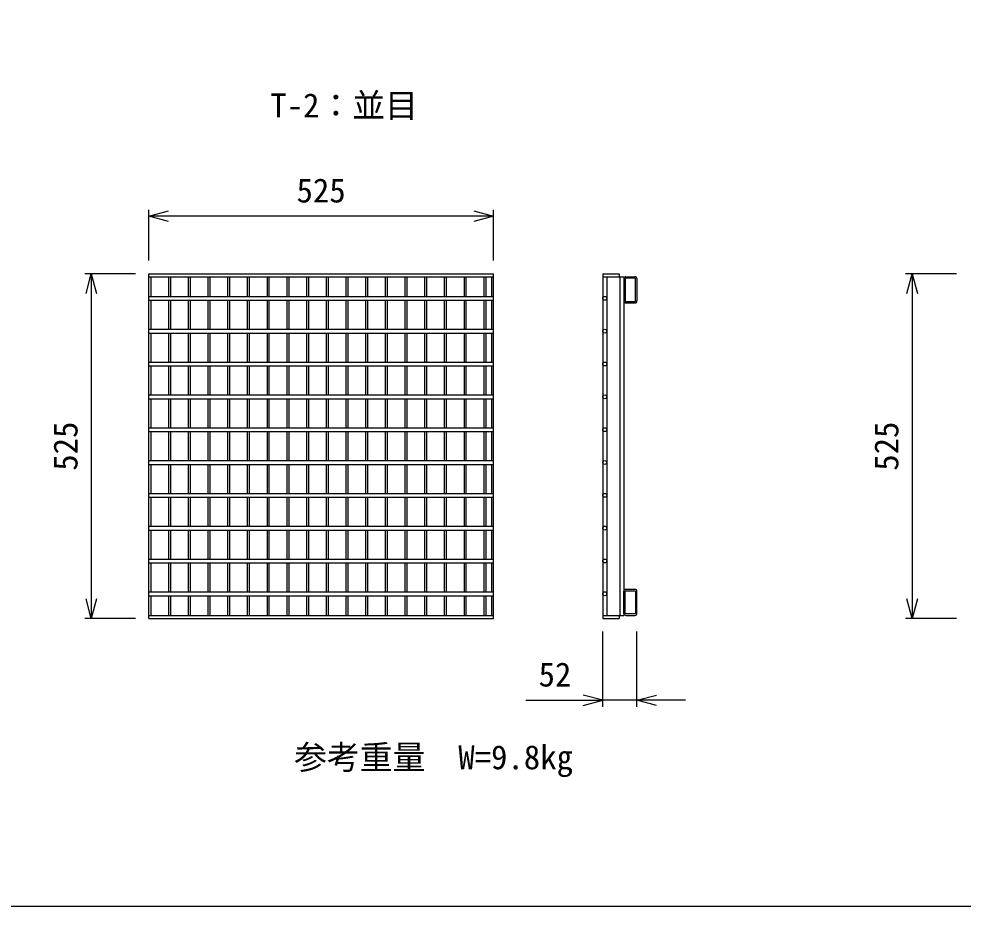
# Model space of a CAD drawing. Units: millimetres, scale not verified. Extents: x -10500 to 10500, y -7425 to 7425.
# Drawn here: x 288 to 1726, y 548 to 1899 of the extents above; entities that cross this region are included whole.
import ezdxf
from ezdxf.enums import TextEntityAlignment as Align

# ---------------------------------------------------------------- set-up
doc = ezdxf.new("R2010")
doc.units = ezdxf.units.MM
doc.header["$LTSCALE"] = 25
for name, color, linetype, lineweight in [('0-1_DIM', 7, 'Continuous', 25), ('0-3_HATCH', 6, 'Continuous', 25), ('0-7_TXT', 7, 'Continuous', 25)]:
    doc.layers.add(name, color=color, linetype=linetype, lineweight=lineweight)
doc.styles.add('ＭＳ ゴシック', font='')
doc.styles.get('ＭＳ ゴシック').set_extended_font_data('MS Gothic')

msp = doc.modelspace()

# ---------------------------------------------------------------- linework, layer by layer
at = {"layer": '0-1_DIM'}
for p, q in [((485.64, 1530.76), (485.64, 1608.26)), ((1010.64, 1598.26), (485.64, 1598.26)), ((1010.64, 1530.76), (1010.64, 1608.26)), ((465.64, 1510.76), (388.14, 1510.76)), ((398.14, 1510.76), (398.14, 985.76)), ((1715.64, 1510.76), (1638.14, 1510.76)), ((1648.14, 1510.76), (1648.14, 985.76)), ((465.64, 985.76), (388.14, 985.76)), ((1715.64, 985.76), (1638.14, 985.76)), ((1176.96, 851.04), (1176.96, 965.76)), ((1228.96, 851.04), (1228.96, 965.76)), ((1059.7, 861.04), (1176.96, 861.04)), ((1228.96, 861.04), (1176.96, 861.04)), ((1302.92, 861.04), (1228.96, 861.04))]:
    msp.add_line(p, q, dxfattribs=at)
for points in [[(515.64, 1590.22), (485.64, 1598.26), (515.64, 1606.3)], [(980.64, 1606.3), (1010.64, 1598.26), (980.64, 1590.22)], [(390.1, 1480.76), (398.14, 1510.76), (406.18, 1480.76)], [(1640.1, 1480.76), (1648.14, 1510.76), (1656.18, 1480.76)], [(406.18, 1015.76), (398.14, 985.76), (390.1, 1015.76)], [(1656.18, 1015.76), (1648.14, 985.76), (1640.1, 1015.76)], [(1146.96, 853), (1176.96, 861.04), (1146.96, 869.08)], [(1258.96, 853), (1228.96, 861.04), (1258.96, 869.08)]]:
    msp.add_lwpolyline(points, dxfattribs=at)
at = {"layer": '0-3_HATCH'}
for p, q in [((485.64, 1510.76), (1010.64, 1510.76)), ((485.64, 985.76), (485.64, 1510.76)), ((1010.64, 985.76), (1010.64, 1510.76)), ((1176.96, 1510.76), (1176.96, 985.76)), ((1176.96, 1510.76), (1201.96, 1510.76)), ((1201.96, 1510.76), (1201.96, 1506.26)), ((485.64, 1506.26), (1010.64, 1506.26)), ((488.64, 1506.26), (488.64, 1476.26)), ((515.64, 1506.26), (515.64, 1476.26)), ((518.64, 1506.26), (518.64, 1476.26)), ((545.64, 1506.26), (545.64, 1476.26)), ((548.64, 1506.26), (548.64, 1476.26)), ((575.64, 1506.26), (575.64, 1476.26)), ((578.64, 1506.26), (578.64, 1476.26)), ((605.64, 1506.26), (605.64, 1476.26)), ((608.64, 1506.26), (608.64, 1476.26)), ((635.64, 1506.26), (635.64, 1476.26)), ((638.64, 1506.26), (638.64, 1476.26)), ((665.64, 1506.26), (665.64, 1476.26)), ((668.64, 1506.26), (668.64, 1476.26)), ((695.64, 1506.26), (695.64, 1476.26)), ((698.64, 1506.26), (698.64, 1476.26)), ((725.64, 1506.26), (725.64, 1476.26)), ((728.64, 1506.26), (728.64, 1476.26)), ((755.64, 1506.26), (755.64, 1476.26)), ((758.64, 1506.26), (758.64, 1476.26)), ((785.64, 1506.26), (785.64, 1476.26)), ((788.64, 1506.26), (788.64, 1476.26)), ((815.64, 1506.26), (815.64, 1476.26)), ((818.64, 1506.26), (818.64, 1476.26)), ((845.64, 1506.26), (845.64, 1476.26)), ((848.64, 1506.26), (848.64, 1476.26)), ((875.64, 1506.26), (875.64, 1476.26)), ((878.64, 1506.26), (878.64, 1476.26)), ((905.64, 1506.26), (905.64, 1476.26)), ((908.64, 1506.26), (908.64, 1476.26)), ((935.64, 1506.26), (935.64, 1476.26)), ((938.64, 1506.26), (938.64, 1476.26)), ((965.64, 1506.26), (965.64, 1476.26)), ((968.64, 1506.26), (968.64, 1476.26)), ((995.64, 1506.26), (995.64, 1476.26)), ((998.64, 1506.26), (998.64, 1476.26)), ((1007.64, 1506.26), (1007.64, 1476.26)), ((1176.96, 1506.26), (1208.96, 1506.26)), ((1182.96, 1506.26), (1182.96, 990.26)), ((1202.96, 1506.26), (1202.96, 990.26)), ((1208.96, 1506.26), (1208.96, 990.26)), ((1208.96, 1503.26), (1208.96, 1469.26)), ((1211.96, 1506.26), (1225.96, 1506.26)), ((1228.96, 1503.26), (1228.96, 1469.26)), ((485.64, 1476.26), (1010.64, 1476.26)), ((485.64, 1470.26), (1010.64, 1470.26)), ((488.64, 1470.26), (488.64, 1426.26)), ((515.64, 1470.26), (515.64, 1426.26)), ((518.64, 1470.26), (518.64, 1426.26)), ((545.64, 1470.26), (545.64, 1426.26)), ((548.64, 1470.26), (548.64, 1426.26)), ((575.64, 1470.26), (575.64, 1426.26)), ((578.64, 1470.26), (578.64, 1426.26)), ((605.64, 1470.26), (605.64, 1426.26)), ((608.64, 1470.26), (608.64, 1426.26)), ((635.64, 1470.26), (635.64, 1426.26)), ((638.64, 1470.26), (638.64, 1426.26)), ((665.64, 1470.26), (665.64, 1426.26)), ((668.64, 1470.26), (668.64, 1426.26)), ((695.64, 1470.26), (695.64, 1426.26)), ((698.64, 1470.26), (698.64, 1426.26)), ((725.64, 1470.26), (725.64, 1426.26)), ((728.64, 1470.26), (728.64, 1426.26)), ((755.64, 1470.26), (755.64, 1426.26)), ((758.64, 1470.26), (758.64, 1426.26)), ((785.64, 1470.26), (785.64, 1426.26)), ((788.64, 1470.26), (788.64, 1426.26)), ((815.64, 1470.26), (815.64, 1426.26)), ((818.64, 1470.26), (818.64, 1426.26)), ((845.64, 1470.26), (845.64, 1426.26)), ((848.64, 1470.26), (848.64, 1426.26)), ((875.64, 1470.26), (875.64, 1426.26)), ((878.64, 1470.26), (878.64, 1426.26)), ((905.64, 1470.26), (905.64, 1426.26)), ((908.64, 1470.26), (908.64, 1426.26)), ((935.64, 1470.26), (935.64, 1426.26)), ((938.64, 1470.26), (938.64, 1426.26)), ((965.64, 1470.26), (965.64, 1426.26)), ((968.64, 1470.26), (968.64, 1426.26)), ((995.64, 1470.26), (995.64, 1426.26)), ((998.64, 1470.26), (998.64, 1426.26)), ((1007.64, 1470.26), (1007.64, 1426.26)), ((1211.96, 1466.26), (1225.96, 1466.26)), ((485.64, 1426.26), (1010.64, 1426.26)), ((485.64, 1420.26), (1010.64, 1420.26)), ((488.64, 1420.26), (488.64, 1376.26)), ((515.64, 1420.26), (515.64, 1376.26)), ((518.64, 1420.26), (518.64, 1376.26)), ((545.64, 1420.26), (545.64, 1376.26)), ((548.64, 1420.26), (548.64, 1376.26)), ((575.64, 1420.26), (575.64, 1376.26)), ((578.64, 1420.26), (578.64, 1376.26)), ((605.64, 1420.26), (605.64, 1376.26)), ((608.64, 1420.26), (608.64, 1376.26)), ((635.64, 1420.26), (635.64, 1376.26)), ((638.64, 1420.26), (638.64, 1376.26)), ((665.64, 1420.26), (665.64, 1376.26)), ((668.64, 1420.26), (668.64, 1376.26)), ((695.64, 1420.26), (695.64, 1376.26)), ((698.64, 1420.26), (698.64, 1376.26)), ((725.64, 1420.26), (725.64, 1376.26)), ((728.64, 1420.26), (728.64, 1376.26)), ((755.64, 1420.26), (755.64, 1376.26)), ((758.64, 1420.26), (758.64, 1376.26)), ((785.64, 1420.26), (785.64, 1376.26)), ((788.64, 1420.26), (788.64, 1376.26)), ((815.64, 1420.26), (815.64, 1376.26)), ((818.64, 1420.26), (818.64, 1376.26)), ((845.64, 1420.26), (845.64, 1376.26)), ((848.64, 1420.26), (848.64, 1376.26)), ((875.64, 1420.26), (875.64, 1376.26)), ((878.64, 1420.26), (878.64, 1376.26)), ((905.64, 1420.26), (905.64, 1376.26)), ((908.64, 1420.26), (908.64, 1376.26)), ((935.64, 1420.26), (935.64, 1376.26)), ((938.64, 1420.26), (938.64, 1376.26)), ((965.64, 1420.26), (965.64, 1376.26)), ((968.64, 1420.26), (968.64, 1376.26)), ((995.64, 1420.26), (995.64, 1376.26)), ((998.64, 1420.26), (998.64, 1376.26)), ((1007.64, 1420.26), (1007.64, 1376.26)), ((485.64, 1376.26), (1010.64, 1376.26)), ((485.64, 1370.26), (1010.64, 1370.26)), ((488.64, 1370.26), (488.64, 1326.26)), ((515.64, 1370.26), (515.64, 1326.26)), ((518.64, 1370.26), (518.64, 1326.26)), ((545.64, 1370.26), (545.64, 1326.26)), ((548.64, 1370.26), (548.64, 1326.26)), ((575.64, 1370.26), (575.64, 1326.26)), ((578.64, 1370.26), (578.64, 1326.26)), ((605.64, 1370.26), (605.64, 1326.26)), ((608.64, 1370.26), (608.64, 1326.26)), ((635.64, 1370.26), (635.64, 1326.26)), ((638.64, 1370.26), (638.64, 1326.26)), ((665.64, 1370.26), (665.64, 1326.26)), ((668.64, 1370.26), (668.64, 1326.26)), ((695.64, 1370.26), (695.64, 1326.26)), ((698.64, 1370.26), (698.64, 1326.26)), ((725.64, 1370.26), (725.64, 1326.26)), ((728.64, 1370.26), (728.64, 1326.26)), ((755.64, 1370.26), (755.64, 1326.26)), ((758.64, 1370.26), (758.64, 1326.26)), ((785.64, 1370.26), (785.64, 1326.26)), ((788.64, 1370.26), (788.64, 1326.26)), ((815.64, 1370.26), (815.64, 1326.26)), ((818.64, 1370.26), (818.64, 1326.26)), ((845.64, 1370.26), (845.64, 1326.26)), ((848.64, 1370.26), (848.64, 1326.26)), ((875.64, 1370.26), (875.64, 1326.26)), ((878.64, 1370.26), (878.64, 1326.26)), ((905.64, 1370.26), (905.64, 1326.26)), ((908.64, 1370.26), (908.64, 1326.26)), ((935.64, 1370.26), (935.64, 1326.26)), ((938.64, 1370.26), (938.64, 1326.26)), ((965.64, 1370.26), (965.64, 1326.26)), ((968.64, 1370.26), (968.64, 1326.26)), ((995.64, 1370.26), (995.64, 1326.26)), ((998.64, 1370.26), (998.64, 1326.26)), ((1007.64, 1370.26), (1007.64, 1326.26)), ((485.64, 1326.26), (1010.64, 1326.26)), ((485.64, 1320.26), (1010.64, 1320.26)), ((488.64, 1320.26), (488.64, 1276.26)), ((515.64, 1320.26), (515.64, 1276.26)), ((518.64, 1320.26), (518.64, 1276.26)), ((545.64, 1320.26), (545.64, 1276.26)), ((548.64, 1320.26), (548.64, 1276.26)), ((575.64, 1320.26), (575.64, 1276.26)), ((578.64, 1320.26), (578.64, 1276.26)), ((605.64, 1320.26), (605.64, 1276.26)), ((608.64, 1320.26), (608.64, 1276.26)), ((635.64, 1320.26), (635.64, 1276.26)), ((638.64, 1320.26), (638.64, 1276.26)), ((665.64, 1320.26), (665.64, 1276.26)), ((668.64, 1320.26), (668.64, 1276.26)), ((695.64, 1320.26), (695.64, 1276.26)), ((698.64, 1320.26), (698.64, 1276.26)), ((725.64, 1320.26), (725.64, 1276.26)), ((728.64, 1320.26), (728.64, 1276.26)), ((755.64, 1320.26), (755.64, 1276.26)), ((758.64, 1320.26), (758.64, 1276.26)), ((785.64, 1320.26), (785.64, 1276.26)), ((788.64, 1320.26), (788.64, 1276.26)), ((815.64, 1320.26), (815.64, 1276.26)), ((818.64, 1320.26), (818.64, 1276.26)), ((845.64, 1320.26), (845.64, 1276.26)), ((848.64, 1320.26), (848.64, 1276.26)), ((875.64, 1320.26), (875.64, 1276.26)), ((878.64, 1320.26), (878.64, 1276.26)), ((905.64, 1320.26), (905.64, 1276.26)), ((908.64, 1320.26), (908.64, 1276.26)), ((935.64, 1320.26), (935.64, 1276.26)), ((938.64, 1320.26), (938.64, 1276.26)), ((965.64, 1320.26), (965.64, 1276.26)), ((968.64, 1320.26), (968.64, 1276.26)), ((995.64, 1320.26), (995.64, 1276.26)), ((998.64, 1320.26), (998.64, 1276.26)), ((1007.64, 1320.26), (1007.64, 1276.26)), ((485.64, 1276.26), (1010.64, 1276.26)), ((485.64, 1270.26), (1010.64, 1270.26)), ((488.64, 1270.26), (488.64, 1226.26)), ((515.64, 1270.26), (515.64, 1226.26)), ((518.64, 1270.26), (518.64, 1226.26)), ((545.64, 1270.26), (545.64, 1226.26)), ((548.64, 1270.26), (548.64, 1226.26)), ((575.64, 1270.26), (575.64, 1226.26)), ((578.64, 1270.26), (578.64, 1226.26)), ((605.64, 1270.26), (605.64, 1226.26)), ((608.64, 1270.26), (608.64, 1226.26)), ((635.64, 1270.26), (635.64, 1226.26)), ((638.64, 1270.26), (638.64, 1226.26)), ((665.64, 1270.26), (665.64, 1226.26)), ((668.64, 1270.26), (668.64, 1226.26)), ((695.64, 1270.26), (695.64, 1226.26)), ((698.64, 1270.26), (698.64, 1226.26)), ((725.64, 1270.26), (725.64, 1226.26)), ((728.64, 1270.26), (728.64, 1226.26)), ((755.64, 1270.26), (755.64, 1226.26)), ((758.64, 1270.26), (758.64, 1226.26)), ((785.64, 1270.26), (785.64, 1226.26)), ((788.64, 1270.26), (788.64, 1226.26)), ((815.64, 1270.26), (815.64, 1226.26)), ((818.64, 1270.26), (818.64, 1226.26)), ((845.64, 1270.26), (845.64, 1226.26)), ((848.64, 1270.26), (848.64, 1226.26)), ((875.64, 1270.26), (875.64, 1226.26)), ((878.64, 1270.26), (878.64, 1226.26)), ((905.64, 1270.26), (905.64, 1226.26)), ((908.64, 1270.26), (908.64, 1226.26)), ((935.64, 1270.26), (935.64, 1226.26)), ((938.64, 1270.26), (938.64, 1226.26)), ((965.64, 1270.26), (965.64, 1226.26)), ((968.64, 1270.26), (968.64, 1226.26)), ((995.64, 1270.26), (995.64, 1226.26)), ((998.64, 1270.26), (998.64, 1226.26)), ((1007.64, 1270.26), (1007.64, 1226.26)), ((485.64, 1226.26), (1010.64, 1226.26)), ((485.64, 1220.26), (1010.64, 1220.26)), ((488.64, 1220.26), (488.64, 1176.26)), ((515.64, 1220.26), (515.64, 1176.26)), ((518.64, 1220.26), (518.64, 1176.26)), ((545.64, 1220.26), (545.64, 1176.26)), ((548.64, 1220.26), (548.64, 1176.26)), ((575.64, 1220.26), (575.64, 1176.26)), ((578.64, 1220.26), (578.64, 1176.26)), ((605.64, 1220.26), (605.64, 1176.26)), ((608.64, 1220.26), (608.64, 1176.26)), ((635.64, 1220.26), (635.64, 1176.26)), ((638.64, 1220.26), (638.64, 1176.26)), ((665.64, 1220.26), (665.64, 1176.26)), ((668.64, 1220.26), (668.64, 1176.26)), ((695.64, 1220.26), (695.64, 1176.26)), ((698.64, 1220.26), (698.64, 1176.26)), ((725.64, 1220.26), (725.64, 1176.26)), ((728.64, 1220.26), (728.64, 1176.26)), ((755.64, 1220.26), (755.64, 1176.26)), ((758.64, 1220.26), (758.64, 1176.26)), ((785.64, 1220.26), (785.64, 1176.26)), ((788.64, 1220.26), (788.64, 1176.26)), ((815.64, 1220.26), (815.64, 1176.26)), ((818.64, 1220.26), (818.64, 1176.26)), ((845.64, 1220.26), (845.64, 1176.26)), ((848.64, 1220.26), (848.64, 1176.26)), ((875.64, 1220.26), (875.64, 1176.26)), ((878.64, 1220.26), (878.64, 1176.26)), ((905.64, 1220.26), (905.64, 1176.26)), ((908.64, 1220.26), (908.64, 1176.26)), ((935.64, 1220.26), (935.64, 1176.26)), ((938.64, 1220.26), (938.64, 1176.26)), ((965.64, 1220.26), (965.64, 1176.26)), ((968.64, 1220.26), (968.64, 1176.26)), ((995.64, 1220.26), (995.64, 1176.26)), ((998.64, 1220.26), (998.64, 1176.26)), ((1007.64, 1220.26), (1007.64, 1176.26)), ((485.64, 1176.26), (1010.64, 1176.26)), ((485.64, 1170.26), (1010.64, 1170.26)), ((488.64, 1170.26), (488.64, 1126.26)), ((515.64, 1170.26), (515.64, 1126.26)), ((518.64, 1170.26), (518.64, 1126.26)), ((545.64, 1170.26), (545.64, 1126.26)), ((548.64, 1170.26), (548.64, 1126.26)), ((575.64, 1170.26), (575.64, 1126.26)), ((578.64, 1170.26), (578.64, 1126.26)), ((605.64, 1170.26), (605.64, 1126.26)), ((608.64, 1170.26), (608.64, 1126.26)), ((635.64, 1170.26), (635.64, 1126.26)), ((638.64, 1170.26), (638.64, 1126.26)), ((665.64, 1170.26), (665.64, 1126.26)), ((668.64, 1170.26), (668.64, 1126.26)), ((695.64, 1170.26), (695.64, 1126.26)), ((698.64, 1170.26), (698.64, 1126.26)), ((725.64, 1170.26), (725.64, 1126.26)), ((728.64, 1170.26), (728.64, 1126.26)), ((755.64, 1170.26), (755.64, 1126.26)), ((758.64, 1170.26), (758.64, 1126.26)), ((785.64, 1170.26), (785.64, 1126.26)), ((788.64, 1170.26), (788.64, 1126.26)), ((815.64, 1170.26), (815.64, 1126.26)), ((818.64, 1170.26), (818.64, 1126.26)), ((845.64, 1170.26), (845.64, 1126.26)), ((848.64, 1170.26), (848.64, 1126.26)), ((875.64, 1170.26), (875.64, 1126.26)), ((878.64, 1170.26), (878.64, 1126.26)), ((905.64, 1170.26), (905.64, 1126.26)), ((908.64, 1170.26), (908.64, 1126.26)), ((935.64, 1170.26), (935.64, 1126.26)), ((938.64, 1170.26), (938.64, 1126.26)), ((965.64, 1170.26), (965.64, 1126.26)), ((968.64, 1170.26), (968.64, 1126.26)), ((995.64, 1170.26), (995.64, 1126.26)), ((998.64, 1170.26), (998.64, 1126.26)), ((1007.64, 1170.26), (1007.64, 1126.26)), ((485.64, 1126.26), (1010.64, 1126.26)), ((485.64, 1120.26), (1010.64, 1120.26)), ((488.64, 1120.26), (488.64, 1076.26)), ((515.64, 1120.26), (515.64, 1076.26)), ((518.64, 1120.26), (518.64, 1076.26)), ((545.64, 1120.26), (545.64, 1076.26)), ((548.64, 1120.26), (548.64, 1076.26)), ((575.64, 1120.26), (575.64, 1076.26)), ((578.64, 1120.26), (578.64, 1076.26)), ((605.64, 1120.26), (605.64, 1076.26)), ((608.64, 1120.26), (608.64, 1076.26)), ((635.64, 1120.26), (635.64, 1076.26)), ((638.64, 1120.26), (638.64, 1076.26)), ((665.64, 1120.26), (665.64, 1076.26)), ((668.64, 1120.26), (668.64, 1076.26)), ((695.64, 1120.26), (695.64, 1076.26)), ((698.64, 1120.26), (698.64, 1076.26)), ((725.64, 1120.26), (725.64, 1076.26)), ((728.64, 1120.26), (728.64, 1076.26)), ((755.64, 1120.26), (755.64, 1076.26)), ((758.64, 1120.26), (758.64, 1076.26)), ((785.64, 1120.26), (785.64, 1076.26)), ((788.64, 1120.26), (788.64, 1076.26)), ((815.64, 1120.26), (815.64, 1076.26)), ((818.64, 1120.26), (818.64, 1076.26)), ((845.64, 1120.26), (845.64, 1076.26)), ((848.64, 1120.26), (848.64, 1076.26)), ((875.64, 1120.26), (875.64, 1076.26)), ((878.64, 1120.26), (878.64, 1076.26)), ((905.64, 1120.26), (905.64, 1076.26)), ((908.64, 1120.26), (908.64, 1076.26)), ((935.64, 1120.26), (935.64, 1076.26)), ((938.64, 1120.26), (938.64, 1076.26)), ((965.64, 1120.26), (965.64, 1076.26)), ((968.64, 1120.26), (968.64, 1076.26)), ((995.64, 1120.26), (995.64, 1076.26)), ((998.64, 1120.26), (998.64, 1076.26)), ((1007.64, 1120.26), (1007.64, 1076.26)), ((485.64, 1076.26), (1010.64, 1076.26)), ((485.64, 1070.26), (1010.64, 1070.26)), ((488.64, 1070.26), (488.64, 1026.26)), ((515.64, 1070.26), (515.64, 1026.26)), ((518.64, 1070.26), (518.64, 1026.26)), ((545.64, 1070.26), (545.64, 1026.26)), ((548.64, 1070.26), (548.64, 1026.26)), ((575.64, 1070.26), (575.64, 1026.26)), ((578.64, 1070.26), (578.64, 1026.26)), ((605.64, 1070.26), (605.64, 1026.26)), ((608.64, 1070.26), (608.64, 1026.26)), ((635.64, 1070.26), (635.64, 1026.26)), ((638.64, 1070.26), (638.64, 1026.26)), ((665.64, 1070.26), (665.64, 1026.26)), ((668.64, 1070.26), (668.64, 1026.26)), ((695.64, 1070.26), (695.64, 1026.26)), ((698.64, 1070.26), (698.64, 1026.26)), ((725.64, 1070.26), (725.64, 1026.26)), ((728.64, 1070.26), (728.64, 1026.26)), ((755.64, 1070.26), (755.64, 1026.26)), ((758.64, 1070.26), (758.64, 1026.26)), ((785.64, 1070.26), (785.64, 1026.26)), ((788.64, 1070.26), (788.64, 1026.26)), ((815.64, 1070.26), (815.64, 1026.26)), ((818.64, 1070.26), (818.64, 1026.26)), ((845.64, 1070.26), (845.64, 1026.26)), ((848.64, 1070.26), (848.64, 1026.26)), ((875.64, 1070.26), (875.64, 1026.26)), ((878.64, 1070.26), (878.64, 1026.26)), ((905.64, 1070.26), (905.64, 1026.26)), ((908.64, 1070.26), (908.64, 1026.26)), ((935.64, 1070.26), (935.64, 1026.26)), ((938.64, 1070.26), (938.64, 1026.26)), ((965.64, 1070.26), (965.64, 1026.26)), ((968.64, 1070.26), (968.64, 1026.26)), ((995.64, 1070.26), (995.64, 1026.26)), ((998.64, 1070.26), (998.64, 1026.26)), ((1007.64, 1070.26), (1007.64, 1026.26)), ((485.64, 1026.26), (1010.64, 1026.26)), ((1208.96, 993.26), (1208.96, 1027.26)), ((1211.96, 1030.26), (1225.96, 1030.26)), ((1228.96, 993.26), (1228.96, 1027.26)), ((485.64, 1020.26), (1010.64, 1020.26)), ((488.64, 1020.26), (488.64, 990.26)), ((515.64, 1020.26), (515.64, 990.26)), ((518.64, 1020.26), (518.64, 990.26)), ((545.64, 1020.26), (545.64, 990.26)), ((548.64, 1020.26), (548.64, 990.26)), ((575.64, 1020.26), (575.64, 990.26)), ((578.64, 1020.26), (578.64, 990.26)), ((605.64, 1020.26), (605.64, 990.26)), ((608.64, 1020.26), (608.64, 990.26)), ((635.64, 1020.26), (635.64, 990.26)), ((638.64, 1020.26), (638.64, 990.26)), ((665.64, 1020.26), (665.64, 990.26)), ((668.64, 1020.26), (668.64, 990.26)), ((695.64, 1020.26), (695.64, 990.26)), ((698.64, 1020.26), (698.64, 990.26)), ((725.64, 1020.26), (725.64, 990.26)), ((728.64, 1020.26), (728.64, 990.26)), ((755.64, 1020.26), (755.64, 990.26)), ((758.64, 1020.26), (758.64, 990.26)), ((785.64, 1020.26), (785.64, 990.26)), ((788.64, 1020.26), (788.64, 990.26)), ((815.64, 1020.26), (815.64, 990.26)), ((818.64, 1020.26), (818.64, 990.26)), ((845.64, 1020.26), (845.64, 990.26)), ((848.64, 1020.26), (848.64, 990.26)), ((875.64, 1020.26), (875.64, 990.26)), ((878.64, 1020.26), (878.64, 990.26)), ((905.64, 1020.26), (905.64, 990.26)), ((908.64, 1020.26), (908.64, 990.26)), ((935.64, 1020.26), (935.64, 990.26)), ((938.64, 1020.26), (938.64, 990.26)), ((965.64, 1020.26), (965.64, 990.26)), ((968.64, 1020.26), (968.64, 990.26)), ((995.64, 1020.26), (995.64, 990.26)), ((998.64, 1020.26), (998.64, 990.26)), ((1007.64, 1020.26), (1007.64, 990.26)), ((485.64, 990.26), (1010.64, 990.26)), ((485.64, 985.76), (1010.64, 985.76)), ((1176.96, 990.26), (1208.96, 990.26)), ((1176.96, 985.76), (1201.96, 985.76)), ((1201.96, 990.26), (1201.96, 985.76)), ((1211.96, 990.26), (1225.96, 990.26))]:
    msp.add_line(p, q, dxfattribs=at)
for points in [[(1211.26, 1468.56), (1226.66, 1468.56), (1226.66, 1503.96), (1211.26, 1503.96)], [(1211.26, 1027.96), (1226.66, 1027.96), (1226.66, 992.56), (1211.26, 992.56)]]:
    msp.add_lwpolyline(points, close=True, dxfattribs=at)
for centre in [(1179.96, 1473.26), (1179.96, 1423.26), (1179.96, 1373.26), (1179.96, 1323.26), (1179.96, 1273.26), (1179.96, 1223.26), (1179.96, 1173.26), (1179.96, 1123.26), (1179.96, 1073.26), (1179.96, 1023.26)]:
    msp.add_circle(centre, 3, dxfattribs=at)
for centre, start, end in [((1211.96, 1503.26), 90, 180), ((1225.96, 1503.26), 0, 90), ((1211.96, 1469.26), 180, 270), ((1225.96, 1469.26), 270, 0), ((1211.96, 1027.26), 90, 180), ((1225.96, 1027.26), 0, 90), ((1211.96, 993.26), 180, 270), ((1225.96, 993.26), 270, 0)]:
    msp.add_arc(centre, 3, start, end, dxfattribs=at)
at = {"layer": '0-7_TXT'}
msp.add_lwpolyline([(-1150, 5707.57), (-1150, 547.57), (8250, 547.57)], dxfattribs=at)

# ---------------------------------------------------------------- texts
at = {"layer": '0-1_DIM', "style": 'ＭＳ ゴシック'}
for s, p in [('525', (710.64, 1608.26)), ('52', (1079.21, 871.04)), ('参考重量\u3000W=9.8kg', (706.91, 745.02))]:
    msp.add_text(s, height=36.66, dxfattribs=at).set_placement(p, align=Align.BOTTOM_LEFT)
for p in [(388.14, 1210.76), (1638.14, 1210.76)]:
    msp.add_text('525', height=36.66, rotation=90, dxfattribs=at).set_placement(p, align=Align.BOTTOM_LEFT)
at = {"layer": '0-7_TXT', "style": 'ＭＳ ゴシック'}
msp.add_text('T-2：並目 ', height=36.66, dxfattribs=at).set_placement((670.68, 1737.85), align=Align.BOTTOM_LEFT)

doc.saveas('drawing.dxf')
